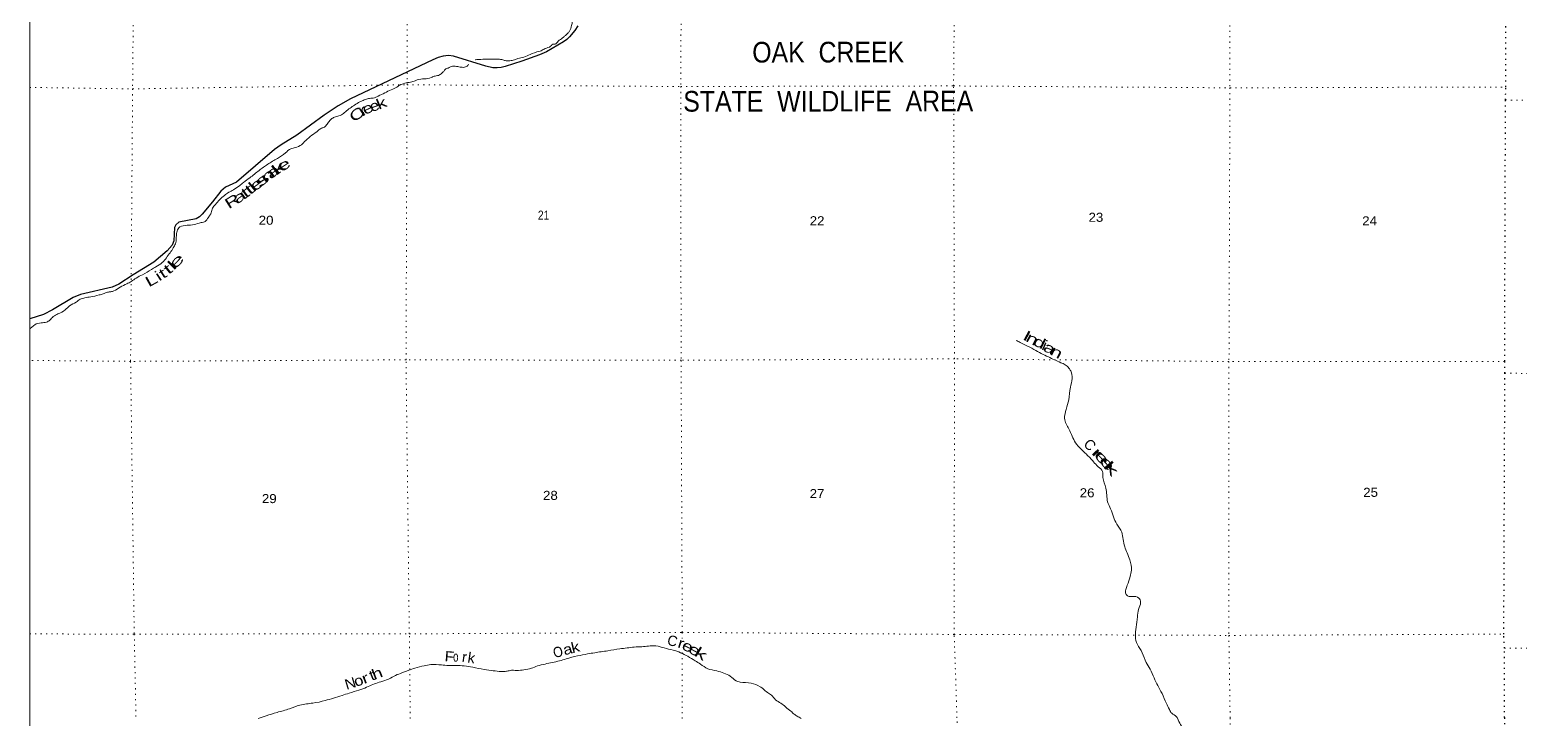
# Model space of a CAD drawing. Header units: feet. Extents: x -6 to 252658, y -374658 to -170635.
# Drawn here: x 0 to 28854, y -274861 to -261526 of the extents above; entities that cross this region are included whole.
import ezdxf
from ezdxf.enums import TextEntityAlignment as Align

# ---------------------------------------------------------------- set-up
doc = ezdxf.new("R2010")
doc.units = ezdxf.units.FT
doc.header["$LTSCALE"] = 70
doc.linetypes.add('DOT_DASHED', pattern=[7.7, 5, -1.2, 0.3, -1.2])
doc.linetypes.add('DOTTED', pattern=[1.5, 0.3, -1.2])
for name, color, linetype, lineweight in [('29', 7, 'Continuous', 25), ('39', 7, 'Continuous', 13), ('4', 7, 'Continuous', 13), ('44', 7, 'DOT_DASHED', 13), ('6', 7, 'DOTTED', 25), ('7', 7, 'DOTTED', 13)]:
    doc.layers.add(name, color=color, linetype=linetype, lineweight=lineweight)
doc.layers.add('41', color=7, linetype='Continuous')

msp = doc.modelspace()

# ---------------------------------------------------------------- linework, layer by layer
at = {"layer": '29'}
msp.add_lwpolyline([(10614.39, -261448.18), (10557.32, -261538.57), (10455.68, -261663.45), (10402.78, -261712.86), (10337.1, -261758.09), (10009.55, -261951.07), (9875.63, -262009.81), (9532.22, -262132.65), (9207.21, -262235.16), (9132.5, -262257.5), (9057.32, -262265.16), (8972.67, -262261.63), (8836.64, -262231.3), (8208.02, -262037.92), (8110.38, -262026.95), (8004.84, -262037.91), (7912.88, -262065.77), (7808.04, -262110.41), (6212.97, -262863.34), (5973.66, -263000.51), (5704.96, -263177.73), (5173.74, -263564.39), (4866.87, -263753.69), (4742.3, -263847.94), (4001.34, -264476.68), (3790.07, -264574.94), (3702.43, -264649.87), (3540.51, -264859.32), (3342.17, -265100.77), (3285.74, -265150.18), (3220.23, -265185.57), (2886.61, -265254.03), (2827.26, -265305.45), (2800.62, -265358.76), (2787.78, -265612.52), (2756.72, -265700.71), (2661.99, -265805.86), (2403.55, -266025.38), (2000.42, -266275.09), (1723.38, -266452.41), (1595.21, -266512.73), (984.32, -266653.68), (841.69, -266713.56), (442.62, -266953.74), (268.01, -267038.32), (0, -267122.82)], dxfattribs=at)
at = {"layer": '39'}
for points in [[(8626.08, -262107.99), (8634.82, -262107.13), (8739.25, -262099.3), (8875.79, -262097.56), (8990.25, -262095.77), (9074.58, -262095.94), (9166.92, -262110.19), (9227.13, -262126.39), (9301.43, -262124.52), (9387.8, -262108.61), (9456.12, -262082.62), (9572.64, -262054.71), (9692.49, -262003.18), (9864.29, -261944.48), (9906.19, -261931.91), (9981.61, -261889.98), (10090.56, -261843.87), (10145.03, -261801.94), (10175.51, -261802.65), (10237.86, -261746.5), (10322.32, -261684.36), (10366.56, -261646.26), (10418.87, -261596.12), (10457.1, -261551.97), (10495.46, -261443.52), (10511.69, -261361.14), (10548.15, -261194.4), (10588.51, -261089.96), (10622.82, -260999.59), (10741.51, -260885.26), (10795.91, -260784.87), (10854.33, -260686.5), (10904.72, -260590.13), (10912.89, -260517.79), (10953.23, -260421.4), (11013.69, -260306.95), (11023.91, -260212.51), (11020.06, -260126.08), (11044.41, -259997.5), (11064.69, -259893.02), (11149.25, -259776.62), (11207.63, -259694.33), (11290.14, -259602.04), (11312.39, -259517.67), (11328.62, -259429.26), (11348.84, -259358.96), (11377.13, -259262.54), (11377.28, -259184.16), (11373.46, -259085.67), (11359.56, -259003.23), (11379.73, -258955.04), (11396.51, -258935.05)], [(8019.95, -262333.04), (8046.13, -262292.89), (8106.42, -262266.88), (8168.73, -262234.85), (8243.03, -262232.98), (8335.37, -262247.23), (8421.7, -262251.42), (8484.02, -262215.37), (8497.59, -262194.75)], [(-0.13, -267315.63), (32.81, -267291.74), (95.16, -267239.6), (217.72, -267201.66), (322.16, -267189.8), (390.51, -267147.73), (454.89, -267081.53), (545.35, -267029.45), (686.05, -266953.35), (770.53, -266875.14), (895.17, -266801.02), (975.59, -266746.91), (1068.02, -266716.94), (1180.5, -266699.07), (1341.2, -266663.21), (1421.57, -266639.25), (1507.96, -266611.28), (1570.23, -266599.35), (1630.5, -266583.39), (1749.11, -266509.26), (1877.74, -266447.2), (1966.18, -266399.14), (2060.68, -266335.01), (2183.29, -266270.94), (2356.17, -266170.78), (2442.61, -266114.68), (2565.25, -266034.52), (2645.75, -265942.23), (2718.23, -265843.89), (2778.64, -265751.55), (2820.96, -265671.24), (2837.22, -265568.77), (2843.44, -265470.3), (2853.57, -265424.09), (2873.73, -265379.92), (2907.93, -265345.81), (3046.54, -265313.93), (3183.11, -265300.13), (3319.72, -265262.21), (3400.09, -265238.25), (3434.3, -265196.11), (3476.59, -265135.9), (3510.84, -265071.65), (3539.13, -264979.25), (3599.51, -264909.03), (3677.99, -264818.74), (3770.52, -264734.5), (3852.96, -264674.37), (3943.41, -264628.32), (4060.03, -264546.15), (4140.47, -264481.99), (4261.11, -264393.79), (4442.1, -264251.45), (4609, -264131.18), (4795.96, -264016.99), (4950.77, -263910.77), (5057.35, -263830.59), (5143.74, -263806.64), (5262.31, -263752.61), (5344.79, -263670.36), (5465.46, -263570.11), (5588.13, -263477.89), (5648.45, -263433.8), (5706.73, -263409.79), (5761.05, -263353.62), (5809.37, -263285.38), (5867.7, -263235.25), (5940.04, -263207.26), (6036.49, -263173.28), (6114.91, -263115.15), (6203.4, -263042.97), (6289.85, -262986.86), (6392.38, -262922.75), (6480.8, -262884.73), (6561.17, -262858.76), (6649.54, -262848.89), (6750.01, -262810.9), (6876.63, -262748.84), (7003.25, -262686.78), (7109.76, -262636.75), (7147.97, -262608.68), (7234.39, -262570.67), (7348.89, -262544.76), (7447.32, -262522.85), (7507.61, -262498.85), (7640.17, -262477), (7778.77, -262453.15), (7831.02, -262427.13), (7917.4, -262409.21), (7981.74, -262367.13), (8019.95, -262333.04)], [(19107.9, -267542.29), (19186.14, -267582.64), (19288.44, -267637.11), (19452.94, -267715.82), (19595.35, -267798.5), (19733.77, -267863.09), (19850.12, -267919.6), (19974.51, -267974.11), (20058.77, -268014.47), (20130.93, -268080.94), (20164.96, -268135.27), (20194.8, -268280.04), (20160.34, -268448.8), (20125.73, -268693.93), (20079.19, -268878.75), (20046.73, -269051.53), (20130.67, -269258.71), (20260.67, -269526.28), (20469.08, -269745.77), (20607.34, -269894.77), (20697.52, -269989.41), (20781.67, -270082.03), (20789.48, -270200.63), (20847.32, -270401.73), (20880.94, -270669.1), (20938.91, -270805.89), (20992.83, -270960.75), (21056.81, -271099.56), (21154.9, -271258.53), (21180.73, -271397.26), (21212.59, -271538.01), (21256.53, -271658.69), (21312.49, -271795.47), (21340.22, -271994.5), (21315.89, -272117.06), (21261.35, -272285.78), (21231.07, -272370.13), (21230.92, -272450.53), (21281.03, -272496.85), (21349.29, -272501.01), (21485.77, -272533.43), (21519.75, -272613.89), (21481.33, -272752.5), (21458.96, -272899.18), (21434.49, -273096.09), (21418.08, -273276.95), (21455.93, -273431.78), (21549.99, -273592.76), (21627.94, -273781.84), (21706, -273910.62), (21779.97, -274079.59), (21851.97, -274228.47), (21934, -274383.39), (22017.97, -274572.48), (22075.97, -274693.18), (22122.01, -274765.63), (22216.84, -274833.84), (22231, -274857.46)], [(4425.46, -274866.76), (4578.42, -274813.53), (4789.38, -274747.62), (5030.47, -274677.75), (5233.41, -274605.8), (5484.48, -274568.1), (5721.51, -274518.32), (5882.24, -274472.41), (6049, -274420.48), (6187.63, -274374.53), (6376.49, -274316.62), (6525.19, -274260.63), (6766.33, -274164.63), (6913, -274118.69), (7057.71, -274044.61), (7180.3, -273992.6), (7341.05, -273932.62), (7461.61, -273888.64), (7642.41, -273844.78), (7770.96, -273822.92), (7973.75, -273829.35), (8112.28, -273839.67), (8415.47, -273846.3), (8582.08, -273874.76), (8800.87, -273915.39), (8979.53, -273939.86), (9128.08, -273956.23), (9232.51, -273952.42), (9302.81, -273936.48), (9433.34, -273934.72), (9573.91, -273922.94), (9718.55, -273893.08), (9833.08, -273849.09), (9981.74, -273811.19), (10260.97, -273749.43), (10389.55, -273711.5), (10610.54, -273653.65), (10805.38, -273615.84), (10943.98, -273592), (11195.04, -273554.3), (11428.04, -273516.58), (11570.64, -273498.77), (11709.22, -273482.96), (11853.8, -273475.21), (11984.34, -273463.4), (12130.93, -273459.67), (12289.48, -273500.18), (12462.09, -273540.72), (12606.56, -273591.25), (12746.99, -273661.87), (12889.39, -273746.56), (12993.67, -273813.09), (13134.06, -273901.8), (13308.67, -273944.35), (13447.13, -273988.84), (13569.51, -274047.37), (13681.78, -274136.02), (13760.04, -274160.3), (13974.85, -274182.83), (14147.4, -274251.5), (14207.57, -274291.82), (14289.76, -274362.32), (14365.96, -274412.72), (14446.11, -274503.32), (14548.38, -274569.85), (14642.62, -274642.39), (14744.86, -274727), (14807.01, -274779.38), (14867.16, -274821.71), (14944.88, -274863.55)], [(22231, -274857.46), (22366.45, -275107.94), (22474.95, -275273.55), (22561.73, -275475.62), (22724.67, -275652.64), (22917.32, -275789.07), (23016.85, -276051.32), (23176.41, -276461.66), (23258.25, -276937.3), (23263.97, -277086.05), (23375, -277297.89), (23439.11, -277628.94), (23296.88, -277857.92), (23218.47, -278037.86), (23234.58, -278216.65), (23222.79, -278417.91), (23212.94, -278613.11), (23267.04, -278771.33), (23559.82, -279222.29), (23610.26, -279589.71), (23543.8, -279936.43), (23508.97, -280086.13)]]:
    msp.add_spline(points, degree=3, dxfattribs=at)
at = {"layer": '4'}
msp.add_lwpolyline([(0, -183308.59), (31331.08, -183287.03), (62662.1, -183222.4), (93993, -183114.66), (125323.73, -182963.82), (156654.22, -182769.89), (187984.4, -182532.85), (219314.24, -182252.73), (250643.68, -181929.51), (252658.04, -364975.08), (221076.83, -365300.9), (189495.2, -365583.27), (157911.89, -365844.7), (126330.92, -366017.71), (94748.41, -366169.75), (63165.7, -366278.36), (31582.88, -366343.53), (0, -366365.25)], close=True, dxfattribs=at)
at = {"layer": '6'}
for points in [[(28568.94, -274849.54), (28567.97, -273504.05), (28556.44, -273232.7), (28576.2, -268177.94), (28572.62, -267948.81), (28588.38, -262886), (28594.89, -262634.78), (28601.64, -258203.63)], [(28568.94, -274849.54), (28557, -278524.05), (28561, -284253.05), (28640, -289601.05), (28653.38, -291197.13)]]:
    msp.add_lwpolyline(points, dxfattribs=at)
at = {"layer": '7'}
for p, q in [((28588.38, -262886), (31440.58, -262897.45)), ((28576.2, -268177.94), (31447.89, -268204.73)), ((28567.97, -273504.05), (31455.18, -273503.87)), ((12639.73, -273589.47), (12640.65, -274863.9)), ((17987, -278413.05), (17962, -274856.05)), ((23254.07, -274855.58), (23286, -278493.05))]:
    msp.add_line(p, q, dxfattribs=at)
for points in [[(2062.22, -246734.85), (2056.06, -252028.81), (2039.82, -257340.84), (1991.42, -262670.9), (1953.16, -267948.72), (2023.33, -273230.77), (2058, -274867.31)], [(12664.23, -246729.57), (12694.27, -251995.46), (12639.86, -257315.46), (12609.58, -262625.45), (12617.45, -267927.48), (12639.45, -273197.38), (12639.53, -273313.65)], [(17962, -274856.05), (17908.25, -273237.89), (17912.48, -267899.71), (17896.54, -262613.74), (17940.83, -257335.93), (18005.19, -252058.16), (18051.59, -246722.08)], [(23358.62, -246720.45), (23328.32, -252036.47), (23247.83, -257346.37), (23249.68, -262650.4), (23231.46, -267952.37), (23229.29, -273256.39), (23254.07, -274855.58)], [(7370.14, -274866.21), (7352.45, -273227.18), (7288.36, -267919.01), (7308.64, -262590.91), (7330.84, -257309.04), (7347.44, -254885.08)], [(0, -262642.97), (1991.42, -262670.9), (7308.64, -262590.91), (12609.58, -262625.45), (17896.54, -262613.74), (23249.68, -262650.4), (28594.89, -262634.78)], [(28572.62, -267948.81), (23231.46, -267952.37), (17912.48, -267899.71), (12617.45, -267927.48), (7288.36, -267919.01), (1953.16, -267948.72), (0, -267930.84)], [(0, -273228.79), (2023.33, -273230.77), (7352.45, -273227.18), (12639.45, -273197.38), (17908.25, -273237.89), (23229.29, -273256.39), (28556.44, -273232.7)]]:
    msp.add_lwpolyline(points, dxfattribs=at)

# ---------------------------------------------------------------- texts
at = {"layer": '41'}
for s, rotation, width, p in [('C', 38.246, 1.55, (6398.79, -263238.77)), ('r', 32.505, 1.75, (6503.73, -263173.9)), ('e', 25.701, 1.35, (6585.49, -263135)), ('e', 20.367, 1.2, (6709.54, -263091.82)), ('k', 22.237, 1.45, (6849.05, -263041.05)), ('n', 38.244, 1.85, (4666, -264425.13)), ('a', 34.885, 1.75, (4765.68, -264357.18)), ('k', 35.864, 1.9, (4872.99, -264284.41)), ('e', 34.095, 1.6, (4978.72, -264223.3)), ('t', 38.758, 1.75, (4311.52, -264696.9)), ('l', 38.394, 1.55, (4373.27, -264648.39)), ('e', 36.199, 1.7, (4450.15, -264596.21)), ('s', 38.122, 2.05, (4556.6, -264511.47)), ('R', 32.204, 1.5, (3977.58, -264928.28)), ('a', 34.102, 1.7, (4114.17, -264843.93)), ('t', 36.379, 1.65, (4230.67, -264762)), ('l', 45.302, 1.85, (2825.9, -266158.2)), ('e', 46.541, 2, (2912.22, -266073.82)), ('L', 29.222, 1.5, (2403.09, -266463.09)), ('i', 33.061, 1.4, (2542.51, -266379.34)), ('t', 33.042, 1.5, (2628.29, -266327.45)), ('t', 38.679, 1.75, (2736.75, -266238.87)), ('I', 331.866, 1.65, (19271.29, -267542.16)), ('n', 332.429, 1.5, (19376.35, -267600.45)), ('d', 333.778, 1.55, (19517.73, -267670.81)), ('i', 334.931, 1.15, (19618.57, -267728.3)), ('a', 333.832, 1.45, (19711.39, -267781.96)), ('n', 332.603, 1.5, (19846.33, -267858.65)), ('r', 312.804, 2.15, (20614.49, -269792.42)), ('e', 312.914, 1.95, (20699.05, -269881.46)), ('e', 313.737, 2, (20798.58, -269989.08)), ('k', 310.687, 2.1, (20873.25, -270087.91)), ('O', 12.806, 0.9, (10254.23, -273674.06)), ('a', 15.427, 1.2, (10445.61, -273619.64)), ('k', 13.912, 1.2, (10591.42, -273581.11)), ('r', 343.149, 1.25, (12590.62, -273500.94)), ('e', 334.864, 1.35, (12704.02, -273556.75)), ('e', 331.739, 1.45, (12833.21, -273626.82)), ('k', 328.635, 1.7, (12949.84, -273695.57)), ('F', 355.782, 1.15, (8124.44, -273765.36)), ('o', 359.817, 0.7, (8252.67, -273765.12)), ('k', 351.511, 1.05, (8540.95, -273788.96)), ('N', 16.808, 1.1, (6238.04, -274280.96)), ('o', 20.104, 1.2, (6401.03, -274226.41)), ('r', 21.669, 1.4, (6532.98, -274177.2)), ('t', 21.747, 1.15, (6662.63, -274122.21)), ('h', 21.747, 1.35, (6765.62, -274084.17))]:
    msp.add_text(s, height=200, rotation=rotation, dxfattribs=dict(at, width=width)).set_placement(p, align=Align.CENTER)
for s, rotation, p in [('C', 314.057, (20465.05, -269633.76)), ('C', 346.906, (12427.88, -273458.67)), ('r', 352.246, (8407.91, -273773.77))]:
    msp.add_text(s, height=200, rotation=rotation, dxfattribs=at).set_placement(p, align=Align.CENTER)
at = {"layer": '44', "width": 0.9}
for s, p in [('OAK  CREEK', (15467.06, -262158.95)), ('STATE  WILDLIFE  AREA', (15468.11, -263108.94))]:
    msp.add_text(s, height=400, rotation=0.063, dxfattribs=at).set_placement(p, align=Align.CENTER)
at = {"layer": '7'}
for s, width, p in [('20', 1.1, (4434.23, -265302.68)), ('21', 0.85, (9843.13, -265203.65)), ('22', 1.1, (15108.99, -265312.94)), ('23', 1.1, (20510.36, -265245.8)), ('24', 1.1, (25812.21, -265314.38)), ('29', 1.1, (4496.42, -270694.19)), ('28', 1.1, (9942.19, -270632.05)), ('27', 1.1, (15107.45, -270598.06)), ('26', 1.1, (20339.58, -270581.59)), ('25', 1.1, (25831.98, -270572.87))]:
    msp.add_text(s, height=175, dxfattribs=dict(at, width=width)).set_placement(p)

doc.saveas('drawing.dxf')
